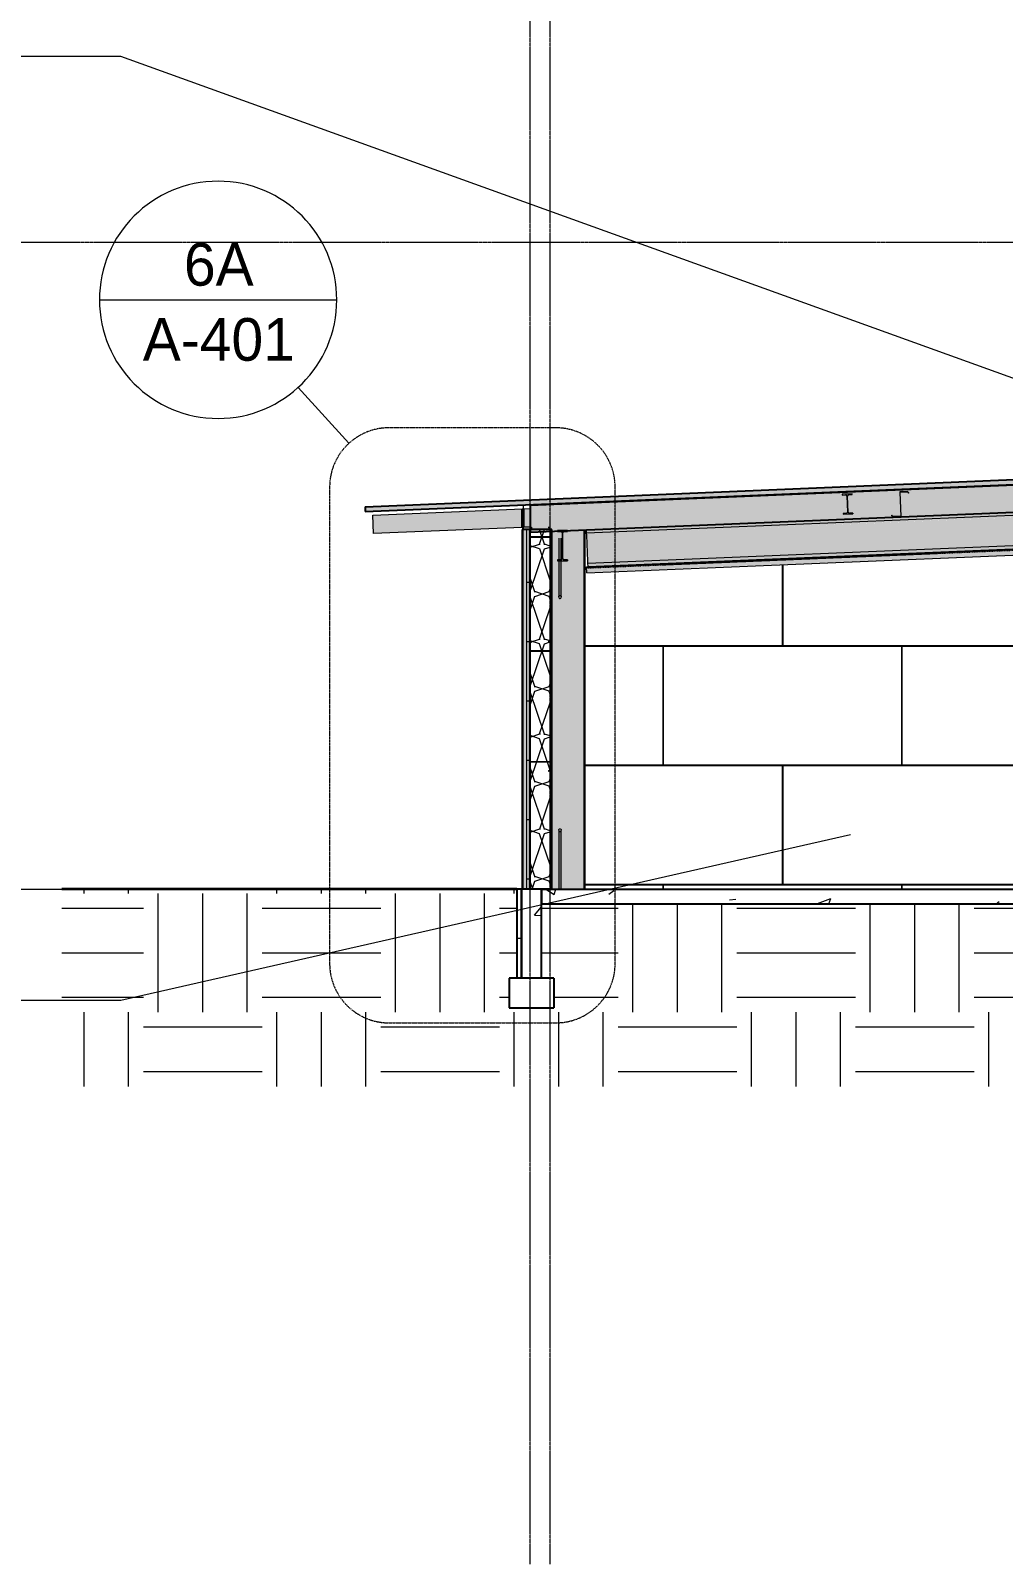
# Model space of a CAD drawing. Header units: inches. Extents: x 21380 to 98133, y -290 to 853.
# Drawn here: x 21860 to 22253, y -273 to 347 of the extents above; entities that cross this region are included whole.
import ezdxf

# ---------------------------------------------------------------- set-up
doc = ezdxf.new("R2010")
doc.units = ezdxf.units.IN
doc.header["$MEASUREMENT"] = 0
for name, pattern in [('Dash Dot 3_16_', [0.3125, 0.1875, -0.0625, 0, -0.0625]), ('Grid Line 1_2_', [0.875, 0.5, -0.125, 0.125, -0.125]), ('Hidden 1_8_', [0.1875, 0.125, -0.0625])]:
    doc.linetypes.add(name, pattern=pattern)
for name, color, linetype, lineweight in [('A-ANNO-IDEN', 131, 'Continuous', 9), ('A-ANNO-SYMB', 150, 'Continuous', 9), ('A-CLNG', 13, 'Continuous', 9), ('A-CLNG-PATT', 13, 'Continuous', 25), ('A-FLOR', 192, 'Continuous', 9), ('A-FLOR-LEVL', 51, 'Continuous', 9), ('A-FLOR-PATT', 8, 'Continuous', 25), ('A-ROOF', 132, 'Continuous', 9), ('A-WALL', 113, 'Continuous', 9), ('A-WALL-PATT', 111, 'Continuous', 25), ('C-TOPO', 7, 'Continuous', 9), ('I-WALL', 2, 'Continuous', 9), ('L-SITE-WALL', 31, 'Continuous', 9), ('S-BEAM', 12, 'Continuous', 9), ('S-COLS', 52, 'Continuous', 9), ('S-FNDN', 32, 'Continuous', 9), ('S-GRID', 1, 'Continuous', 9)]:
    doc.layers.add(name, color=color, linetype=linetype, lineweight=lineweight)
doc.styles.add('Century Gothic', font='GOTHIC.TTF', dxfattribs={"height": 17.245342})
pattern_1 = [(50, (22097.104, 100.19), (55.0854, -4.8198), [5.76, -63.36]), (355, (22097.104, 100.19), (-10.6557, 57.7685), [4.608, -50.688]), (100.451, (22101.695, 99.787), (44.4295, 52.9487), [4.895, -53.848]), (46.184, (22097.104, 115.55), (81.9644, -12.712), [8.64, -95.04]), (96.636, (22103.935, 114.49), (71.7815, 74.812), [7.343, -80.772]), (351.184, (22097.1, 115.55), (71.782, 74.812), [6.912, -76.032]), (21, (22104.784, 111.71), (45.842, -30.9215), [5.76, -63.36]), (326, (22104.784, 111.71), (18.687, 55.6915), [4.608, -50.688]), (71.451, (22108.605, 109.13), (64.529, 24.77), [4.895, -53.848]), (37.5, (22097.104, 100.189), (0.9339, 25.5668), [2.534, -47.539, 2.534, -48.922, -50.88]), (37.5, (22097.104, 100.189), (0.9339, 25.5668), [-101.53, 2.534, -48.346]), (7.5, (22097.104, 100.19), (20.204, 30.2913), [2.534, -26.803, 2.534, -46.387, -19.392]), (7.5, (22097.104, 100.19), (20.204, 30.2913), [-78.259, 2.534, -16.858]), (327.5, (22079.978, 100.19), (40.9978, -1.7324), [2.534, -16.666, 2.534, -57.37, -79.488]), (327.5, (22079.978, 100.19), (40.9978, -1.7324), [-79.104, 2.534, -76.954]), (317.5, (22072.298, 100.19), (44.7889, 7.6878), [2.534, -22.426, 2.534, -37.248, -56.448]), (317.5, (22072.298, 100.19), (44.7889, 7.6878), [-64.742, 2.534, -53.914])]
pattern_2 = [(45, (22097.104, 100.19), (-19.007, 19.007), []), (45, (22097.104, 128.99), (-19.007, 19.007), [])]
pattern_3 = [(0, (22097.104, 100.19), (48, 48), [48, -48]), (0, (22097.104, 118.19), (48, 48), [48, -48]), (0, (22097.104, 136.19), (48, 48), [48, -48]), (90, (22103.104, 142.19), (-48, 48), [48, -48]), (90, (22121.104, 142.19), (-48, 48), [48, -48]), (90, (22139.104, 142.19), (-48, 48), [48, -48])]
pattern_4 = [(0, (22097.104, 100.19), (0, 24), []), (90, (22097.104, 100.19), (-24, 1e-15), [])]
pattern_5 = [(161.57, (22098.064, 101.149), (-7.680224, -0.00098), [0, -54.643, 6.067, 0]), (18.43, (22096.144, 101.149), (-7.680224, 0.00098), [0, -54.643, 6.067, 0]), (108.43, (22098.064, 101.149), (3.838295, -19.201365), [18.211, -42.499]), (71.57, (22096.144, 101.149), (3.838295, 19.201365), [18.211, -42.499])]

# ---------------------------------------------------------------- blocks, each defined once
blk = doc.blocks.new('Struct_Xcel_Sports Complex_rvt-1-Building Section - East_West looking North')
at = {"layer": 'A-FLOR-PATT', "lineweight": 9}
h = blk.add_hatch(dxfattribs=at)
h.set_pattern_fill('FP_9', style=0, pattern_type=2)
h.set_pattern_definition(pattern_1)
h.paths.add_polyline_path([(22638.66, -6.76), (22737.3, -6.76), (22772.64, -6), (22772.64, -0.02), (22737.3, -0.76), (22638.66, -0.76), (22602.28, 0), (22066.14, 0), (22066.14, -6), (22602.28, -6)], flags=0)
at = {"layer": 'A-WALL-PATT', "lineweight": 9}
h = blk.add_hatch(dxfattribs=at)
h.set_pattern_fill('FP_9', style=0, pattern_type=2)
h.set_pattern_definition(pattern_1)
h.paths.add_polyline_path([(22058.14, -36), (22066.14, -36), (22066.14, 0), (22058.14, 0), (22058.14, -1.69)], flags=0)
at = {"layer": 'A-FLOR', "color": 250, "lineweight": 25}
for p, q in [((22066.14, 0), (22066.14, -6)), ((22066.14, 0), (22602.28, 0)), ((22066.14, -6), (22602.28, -6))]:
    blk.add_line(p, q, dxfattribs=at)
at = {"layer": 'L-SITE-WALL', "color": 250, "lineweight": 25}
for p, q in [((22058.14, 0), (22058.14, -36)), ((22066.14, 0), (22058.14, 0)), ((22066.14, -36), (22066.14, 0)), ((22066.14, -36), (22058.14, -36))]:
    blk.add_line(p, q, dxfattribs=at)
at = {"layer": 'S-FNDN', "color": 250, "lineweight": 25}
for p, q in [((22071.14, -36), (22053.14, -36)), ((22053.14, -36), (22053.14, -48)), ((22071.14, -36), (22071.14, -48)), ((22053.14, -48), (22071.14, -48))]:
    blk.add_line(p, q, dxfattribs=at)
blk = doc.blocks.new('Girt_C - 8_D-1405486-Building Section - East_West looking North')
at = {"layer": 'S-BEAM'}
h = blk.add_hatch(dxfattribs=at)
h.set_pattern_fill('FP_1', color=256, style=0, pattern_type=2)
h.set_pattern_definition(pattern_2)
h.paths.add_polyline_path([(22061.83, 96.32), (22069.45, 96.32), (22069.45, 96.43), (22061.83, 96.43)], flags=0)
h.paths.add_polyline_path([(22069.53, 96.5), (22069.64, 96.51), (22069.64, 99.82), (22069.06, 100.3), (22068.99, 100.22), (22069.53, 99.77)], flags=0)
h.paths.add_polyline_path([(22061.75, 96.5), (22061.75, 99.77), (22062.29, 100.22), (22062.21, 100.3), (22061.64, 99.82), (22061.64, 96.51)], flags=0)
at = {"layer": 'S-BEAM', "lineweight": 15}
for p, q in [((22061.64, 99.82), (22062.21, 100.3)), ((22061.64, 99.82), (22061.64, 96.51)), ((22061.75, 99.77), (22062.29, 100.22)), ((22061.75, 96.5), (22061.75, 99.77)), ((22062.29, 100.22), (22062.21, 100.3)), ((22069.06, 100.3), (22068.99, 100.22)), ((22069.53, 99.77), (22068.99, 100.22)), ((22069.64, 99.82), (22069.06, 100.3)), ((22069.53, 99.77), (22069.53, 96.5)), ((22069.64, 96.51), (22069.64, 99.82)), ((22069.45, 96.43), (22061.83, 96.43)), ((22061.83, 96.32), (22069.45, 96.32))]:
    blk.add_line(p, q, dxfattribs=at)
for centre, radius, start, end in [((22061.83, 96.51), 0.188, 180, 270), ((22061.83, 96.51), 0.0782, 182.12272, 270), ((22069.45, 96.51), 0.188, 270, 0), ((22069.45, 96.51), 0.0782, 270, 356.95764)]:
    blk.add_arc(centre, radius, start, end, dxfattribs=at)
blk = doc.blocks.new('W-Wide Flange - 1_-5_-1401438-Building Section - East_West looking North')
at = {"layer": 'S-BEAM'}
h = blk.add_hatch(color=256, dxfattribs=at)
h.paths.add_polyline_path([(22084.45, 144.09), (22597.4, 165.46), (22597.4, 166.57), (22084.4, 145.19), (22084.44, 144.24)], flags=0)
h.paths.add_polyline_path([(22602.15, 165.66), (22768.86, 172.6), (22768.82, 173.71), (22602.15, 166.74), (22602.15, 166.57)], flags=0)
h = blk.add_hatch(color=256, dxfattribs=at)
h.paths.add_polyline_path([(22084.48, 143.2), (22597.4, 164.63), (22597.4, 165.46), (22084.45, 144.06), (22084.47, 143.43)], flags=0)
h.paths.add_polyline_path([(22602.15, 164.77), (22768.9, 171.72), (22768.86, 172.6), (22602.15, 165.63), (22602.15, 164.82)], flags=0)
h = blk.add_hatch(color=256, dxfattribs=at)
h.paths.add_polyline_path([(22084.92, 132.71), (22597.4, 154.06), (22597.4, 164.57), (22084.48, 143.2), (22084.82, 135.02)], flags=0)
h.paths.add_polyline_path([(22602.15, 154.26), (22769.34, 161.22), (22768.86, 171.71), (22602.15, 164.77), (22602.15, 154.56)], flags=0)
h = blk.add_hatch(color=256, dxfattribs=at)
h.paths.add_polyline_path([(22084.96, 131.82), (22597.4, 153.22), (22597.4, 154.06), (22084.92, 132.71), (22084.96, 131.85)], flags=0)
h.paths.add_polyline_path([(22602.15, 153.37), (22769.37, 160.37), (22769.34, 161.22), (22602.15, 154.26), (22602.15, 153.38)], flags=0)
h = blk.add_hatch(color=256, dxfattribs=at)
h.paths.add_polyline_path([(22085.01, 130.46), (22597.4, 151.81), (22597.4, 153.17), (22084.96, 131.82)], flags=0)
h.paths.add_polyline_path([(22602.15, 152.01), (22769.43, 158.98), (22769.38, 160.34), (22602.15, 153.37)], flags=0)
for p, q in [((22602.15, 165.66), (22768.86, 172.6)), ((22768.82, 173.71), (22768.86, 172.6)), ((22768.86, 172.6), (22768.9, 171.72)), ((22768.9, 171.72), (22769.34, 161.22)), ((22084.45, 144.09), (22597.4, 165.46)), ((22602.15, 153.37), (22769.38, 160.34)), ((22602.15, 152.01), (22769.43, 158.98)), ((22769.34, 161.22), (22769.38, 160.34)), ((22769.38, 160.34), (22769.43, 158.98)), ((22084.96, 131.82), (22597.4, 153.17)), ((22085.01, 130.46), (22597.4, 151.81)), ((22084.45, 144.09), (22084.4, 145.19)), ((22084.48, 143.2), (22084.45, 144.09)), ((22084.92, 132.71), (22084.48, 143.2)), ((22084.96, 131.82), (22084.92, 132.71)), ((22085.01, 130.46), (22084.96, 131.82))]:
    blk.add_line(p, q, dxfattribs=at)
blk = doc.blocks.new('W-Wide Flange - W12X19-1098423-Building Section - East_West looking North')
at = {"layer": 'S-BEAM'}
h = blk.add_hatch(dxfattribs=at)
h.set_pattern_fill('FP_1', color=256, style=0, pattern_type=2)
h.set_pattern_definition(pattern_2)
h.paths.add_polyline_path([(22072.64, 132.85), (22076.65, 132.85), (22076.65, 133.2), (22072.64, 133.2)], flags=0)
h.paths.add_polyline_path([(22074.13, 133.22), (22075.02, 133.27), (22074.83, 133.46), (22074.76, 133.73), (22074.83, 144.44), (22075.02, 144.63), (22075.15, 144.68), (22074.26, 144.63), (22074.45, 144.44), (22074.52, 144.18), (22074.45, 133.46), (22074.26, 133.27)], flags=0)
h.paths.add_polyline_path([(22076.65, 144.7), (22076.65, 145.05), (22072.64, 145.05), (22072.64, 144.7), (22075.28, 144.7)], flags=0)
at = {"layer": 'S-BEAM', "lineweight": 15}
for p, q in [((22076.65, 145.05), (22072.64, 145.05)), ((22072.64, 145.05), (22072.64, 144.7)), ((22072.64, 144.7), (22074, 144.7)), ((22074.52, 144.18), (22074.52, 133.73)), ((22074.76, 133.73), (22074.76, 144.18)), ((22075.28, 144.7), (22076.65, 144.7)), ((22076.65, 144.7), (22076.65, 145.05)), ((22074, 133.2), (22072.64, 133.2)), ((22072.64, 133.2), (22072.64, 132.85)), ((22072.64, 132.85), (22076.65, 132.85)), ((22076.65, 133.2), (22075.28, 133.2)), ((22076.65, 133.2), (22076.65, 132.85))]:
    blk.add_line(p, q, dxfattribs=at)
for centre, start, end in [((22074, 144.18), 0, 90), ((22075.28, 144.18), 90, 180), ((22074, 133.73), 270, 0), ((22075.28, 133.73), 180, 270)]:
    blk.add_arc(centre, 0.525, start, end, dxfattribs=at)
blk = doc.blocks.new('Girt_C - 8_D-1405510-Building Section - East_West looking North')
at = {"layer": 'S-BEAM', "lineweight": 15}
for p, q in [((22061.64, 51.37), (22061.64, 48.05)), ((22061.75, 48.11), (22061.75, 51.37)), ((22069.45, 51.55), (22061.83, 51.55)), ((22061.83, 51.45), (22069.45, 51.45)), ((22069.53, 51.37), (22069.53, 48.11)), ((22069.64, 48.05), (22069.64, 51.37)), ((22061.64, 48.05), (22062.22, 47.57)), ((22061.75, 48.11), (22062.29, 47.66)), ((22062.22, 47.57), (22062.29, 47.66)), ((22069.53, 48.11), (22069, 47.66)), ((22069, 47.66), (22069.07, 47.57)), ((22069.64, 48.05), (22069.07, 47.57))]:
    blk.add_line(p, q, dxfattribs=at)
for centre, radius, start, end in [((22061.83, 51.37), 0.188, 90, 180), ((22061.83, 51.37), 0.0782, 90, 176.95764), ((22069.45, 51.37), 0.188, 0, 90), ((22069.45, 51.37), 0.0782, 2.12272, 90)]:
    blk.add_arc(centre, radius, start, end, dxfattribs=at)
blk = doc.blocks.new('Dimension Lumber - 5_5 x 7_5 Glulam-1403168-Building Section - East_West looking North')
at = {"layer": 'S-BEAM'}
h = blk.add_hatch(color=256, dxfattribs=at)
h.paths.add_polyline_path([(21998.21, 143.86), (22061.62, 146.5), (22061.62, 154.01), (21997.89, 151.35)], flags=0)
h.paths.add_polyline_path([(22058.95, 146.5), (22058.33, 146.5), (22058.33, 153.75), (22058.95, 153.75)], flags=0)
for p, q in [((21997.89, 151.35), (22061.62, 154.01)), ((21998.21, 143.86), (21997.89, 151.35)), ((22061.62, 146.5), (21998.21, 143.86))]:
    blk.add_line(p, q, dxfattribs=at)
blk = doc.blocks.new('W-Wide Flange - W8X15-1355454-Building Section - East_West looking North')
at = {"layer": 'S-BEAM'}
h = blk.add_hatch(dxfattribs=at)
h.set_pattern_fill('FP_1', color=256, style=0, pattern_type=2)
h.set_pattern_definition(pattern_2)
h.paths.add_polyline_path([(22188.16, 151.66), (22192.17, 151.83), (22192.16, 152.14), (22188.15, 151.98)], flags=0)
h.paths.add_polyline_path([(22189.66, 152.06), (22190.52, 152.14), (22190.33, 152.32), (22190.25, 152.56), (22190.04, 159.29), (22190.21, 159.48), (22190.33, 159.54), (22189.47, 159.45), (22189.66, 159.28), (22189.74, 159.03), (22189.95, 152.3), (22189.78, 152.11)], flags=0)
h.paths.add_polyline_path([(22187.84, 159.45), (22191.84, 159.62), (22191.83, 159.93), (22187.82, 159.76)], flags=0)
at = {"layer": 'S-BEAM', "lineweight": 15}
for p, q in [((22191.83, 159.93), (22187.82, 159.76)), ((22187.82, 159.76), (22187.84, 159.45)), ((22187.84, 159.45), (22189.22, 159.51)), ((22189.74, 159.03), (22190.01, 152.55)), ((22190.25, 152.56), (22189.98, 159.04)), ((22190.46, 159.56), (22191.84, 159.62)), ((22191.84, 159.62), (22191.83, 159.93)), ((22189.53, 152.03), (22188.15, 151.98)), ((22188.15, 151.98), (22188.16, 151.66)), ((22188.16, 151.66), (22192.17, 151.83)), ((22192.16, 152.14), (22190.77, 152.09)), ((22192.16, 152.14), (22192.17, 151.83))]:
    blk.add_line(p, q, dxfattribs=at)
for centre, radius, start, end in [((22189.24, 159.01), 0.498, 2.38594, 92.38594), ((22190.48, 159.06), 0.497, 92.38594, 182.38594), ((22189.51, 152.53), 0.498, 272.38594, 2.38594), ((22190.75, 152.58), 0.497, 182.38594, 272.38594)]:
    blk.add_arc(centre, radius, start, end, dxfattribs=at)
blk = doc.blocks.new('Girt_Z - 10_D-1390502-Building Section - East_West looking North')
at = {"layer": 'S-BEAM'}
h = blk.add_hatch(color=256, dxfattribs=at)
h.paths.add_polyline_path([(22328.2, 155.6), (22331.57, 155.75), (22331.38, 155.85), (22328.24, 155.72), (22327.77, 156.23), (22327.69, 156.16)], flags=0)
h.paths.add_polyline_path([(22331.57, 155.75), (22331.16, 165.55), (22331.05, 165.54), (22331.45, 155.93)], flags=0)
h.paths.add_polyline_path([(22334.59, 165.23), (22334.67, 165.31), (22334.17, 165.86), (22331.23, 165.74), (22331.23, 165.63), (22334.12, 165.75)], flags=0)
at = {"layer": 'S-BEAM', "lineweight": 15}
for p, q in [((22331.05, 165.54), (22331.45, 155.93)), ((22331.57, 155.75), (22331.16, 165.55)), ((22334.17, 165.86), (22331.23, 165.74)), ((22331.23, 165.63), (22334.12, 165.75)), ((22334.12, 165.75), (22334.59, 165.23)), ((22334.17, 165.86), (22334.67, 165.31)), ((22334.59, 165.23), (22334.67, 165.31)), ((22327.77, 156.23), (22327.69, 156.16)), ((22327.69, 156.16), (22328.2, 155.6)), ((22328.24, 155.72), (22327.77, 156.23)), ((22328.2, 155.6), (22331.57, 155.75)), ((22331.38, 155.85), (22328.24, 155.72))]:
    blk.add_line(p, q, dxfattribs=at)
for centre, radius, start, end in [((22331.24, 165.55), 0.187, 92.38594, 182.38594), ((22331.24, 165.55), 0.0782, 94.50866, 182.38594), ((22331.37, 155.92), 0.0782, 275.42831, 2.38594)]:
    blk.add_arc(centre, radius, start, end, dxfattribs=at)
blk = doc.blocks.new('Girt_C - 8_D-V34-Building Section - East_West looking North')
at = {"layer": 'S-BEAM'}
h = blk.add_hatch(dxfattribs=at)
h.set_pattern_fill('FP_1', color=256, style=0, pattern_type=2)
h.set_pattern_definition(pattern_2)
h.paths.add_polyline_path([(22061.83, 142.44), (22069.45, 142.44), (22069.45, 142.55), (22061.83, 142.55)], flags=0)
h.paths.add_polyline_path([(22069.53, 142.62), (22069.64, 142.63), (22069.64, 145.94), (22069.06, 146.42), (22068.99, 146.34), (22069.53, 145.89), (22069.53, 144.79)], flags=0)
h.paths.add_polyline_path([(22061.75, 142.62), (22061.75, 145.89), (22062.29, 146.34), (22062.21, 146.42), (22061.64, 145.94), (22061.64, 142.63)], flags=0)
at = {"layer": 'S-BEAM', "lineweight": 15}
for p, q in [((22061.64, 145.94), (22062.21, 146.42)), ((22061.64, 145.94), (22061.64, 142.63)), ((22061.75, 145.89), (22062.29, 146.34)), ((22061.75, 142.62), (22061.75, 145.89)), ((22062.29, 146.34), (22062.21, 146.42)), ((22069.06, 146.42), (22068.99, 146.34)), ((22069.53, 145.89), (22068.99, 146.34)), ((22069.64, 145.94), (22069.06, 146.42)), ((22069.53, 145.89), (22069.53, 142.62)), ((22069.64, 142.63), (22069.64, 145.94)), ((22069.45, 142.55), (22061.83, 142.55)), ((22061.83, 142.44), (22069.45, 142.44))]:
    blk.add_line(p, q, dxfattribs=at)
for centre, radius, start, end in [((22061.83, 142.63), 0.188, 180, 270), ((22061.83, 142.63), 0.0782, 182.12272, 270), ((22069.45, 142.63), 0.188, 270, 0), ((22069.45, 142.63), 0.0782, 270, 356.95764)]:
    blk.add_arc(centre, radius, start, end, dxfattribs=at)
blk = doc.blocks.new('Round Bar - 1_-1267021-Building Section - East_West looking North')
at = {"layer": 'S-BEAM', "lineweight": 15}
h = blk.add_hatch(color=256, dxfattribs=at)
h.paths.add_polyline_path([(22074.14, 118.21), (22074.05, 132.85), (22073.14, 132.85), (22073.19, 118.46), (22073.46, 118.74), (22073.64, 118.77), (22073.91, 118.69), (22074.03, 118.55), (22074.12, 118.33)], flags=0)
h.paths.add_polyline_path([(22073.92, 133.2), (22074.14, 133.27), (22074.07, 141.64), (22073.89, 141.89), (22073.55, 141.97), (22073.25, 141.74), (22073.14, 141.43), (22073.23, 133.2), (22073.91, 133.2)], flags=0)
at = {"layer": 'S-BEAM'}
for p, q in [((22073.14, 142.02), (22073.14, 133.2)), ((22074.14, 133.2), (22074.14, 142.02)), ((22073.14, 132.85), (22073.14, 118.21)), ((22074.14, 118.21), (22074.14, 132.85))]:
    blk.add_line(p, q, dxfattribs=at)
at = {"layer": 'S-BEAM', "lineweight": 15, "flags": 128}
for points in [[(22073.14, 118.21), (22073.19, 118.46), (22073.33, 118.66), (22073.53, 118.77), (22073.75, 118.77), (22073.95, 118.66), (22074.09, 118.46), (22074.14, 118.21)], [(22073.14, 118.21), (22073.19, 117.96), (22073.33, 117.75), (22073.53, 117.64), (22073.75, 117.64), (22073.95, 117.75), (22074.09, 117.96), (22074.14, 118.21)]]:
    blk.add_lwpolyline(points, dxfattribs=at)
blk = doc.blocks.new('Round Bar - 1_-1267063-Building Section - East_West looking North')
at = {"layer": 'S-BEAM', "lineweight": 15}
blk.add_hatch(color=256, dxfattribs=at).paths.add_polyline_path([(22073.64, 0.04), (22074.03, 0.31), (22074.14, 0.62), (22074.09, 23.59), (22073.82, 23.31), (22073.64, 23.27), (22073.38, 23.36), (22073.25, 23.5), (22073.16, 23.71), (22073.14, 23.59), (22073.21, 0.41), (22073.38, 0.16), (22073.55, 0.08)], flags=0)
at = {"layer": 'S-BEAM'}
for p, q in [((22073.14, 23.84), (22073.14, 0)), ((22074.14, 0), (22074.14, 23.84))]:
    blk.add_line(p, q, dxfattribs=at)
at = {"layer": 'S-BEAM', "lineweight": 15, "flags": 128}
for points in [[(22073.14, 23.84), (22073.19, 24.09), (22073.33, 24.29), (22073.53, 24.4), (22073.75, 24.4), (22073.95, 24.29), (22074.09, 24.09), (22074.14, 23.84)], [(22073.14, 23.84), (22073.19, 23.59), (22073.33, 23.38), (22073.53, 23.27), (22073.75, 23.27), (22073.95, 23.38), (22074.09, 23.59), (22074.14, 23.84)]]:
    blk.add_lwpolyline(points, dxfattribs=at)
blk = doc.blocks.new('L-Angle - L2-1_2X1-1_2X3_16-1401440-Building Section - East_West looking North')
at = {"layer": 'S-BEAM'}
h = blk.add_hatch(color=256, dxfattribs=at)
h.paths.add_polyline_path([(22309.89, 139.83), (22316.27, 139.91), (22458.58, 145.89), (22458.58, 146.02), (22310.77, 139.87)], flags=0)
h.paths.add_polyline_path([(22084.4, 130.25), (22286.02, 138.72), (22286.02, 138.82), (22290.19, 138.82), (22309.89, 139.71), (22309.89, 139.83), (22084.39, 130.38), (22084.4, 130.25)], flags=0)
h = blk.add_hatch(color=256, dxfattribs=at)
h.paths.add_polyline_path([(22084.41, 130.06), (22286.02, 138.53), (22286.02, 138.65), (22084.4, 130.19), (22084.4, 130.11)], flags=0)
h.paths.add_polyline_path([(22290.34, 138.82), (22294.69, 138.82), (22309.89, 139.52), (22309.89, 139.64), (22290.27, 138.82)], flags=0)
h.paths.add_polyline_path([(22317.89, 139.79), (22458.59, 145.7), (22458.58, 145.84), (22316.29, 139.83), (22317.89, 139.81)], flags=0)
h = blk.add_hatch(color=256, dxfattribs=at)
h.paths.add_polyline_path([(22084.49, 128.12), (22286.02, 136.52), (22286.02, 138.46), (22084.41, 130.06)], flags=0)
h.paths.add_polyline_path([(22294.69, 138.82), (22309.89, 138.82), (22309.89, 139.45), (22302, 139.12)], flags=0)
h.paths.add_polyline_path([(22341.23, 138.82), (22458.67, 143.71), (22458.58, 145.65), (22317.89, 139.79), (22317.89, 138.82), (22337.09, 138.82)], flags=0)
h = blk.add_hatch(color=256, dxfattribs=at)
h.paths.add_polyline_path([(22084.49, 127.94), (22286.02, 136.4), (22286.02, 136.52), (22084.49, 128.07), (22084.49, 127.94)], flags=0)
h.paths.add_polyline_path([(22341.23, 138.82), (22345.86, 138.83), (22458.68, 143.58), (22458.67, 143.71), (22345.86, 139.01)], flags=0)
for p, q in [((22314.39, 139.83), (22458.58, 145.84)), ((22345.73, 138.82), (22458.68, 143.53)), ((22345.73, 138.82), (22458.68, 143.53)), ((22458.58, 146.02), (22458.58, 145.84)), ((22458.58, 145.84), (22458.59, 145.65)), ((22458.59, 145.65), (22458.67, 143.71)), ((22458.67, 143.71), (22458.68, 143.53)), ((22084.4, 130.25), (22286.02, 138.65)), ((22290.19, 138.82), (22309.89, 139.64)), ((22084.39, 130.43), (22085.01, 130.46)), ((22084.4, 130.25), (22084.39, 130.43)), ((22084.49, 127.94), (22286.02, 136.33)), ((22084.49, 127.94), (22286.02, 136.33)), ((22084.41, 130.06), (22084.4, 130.25)), ((22084.49, 128.12), (22084.41, 130.06)), ((22084.49, 127.94), (22084.49, 128.12))]:
    blk.add_line(p, q, dxfattribs=at)
at = {"layer": 'S-BEAM', "linetype": 'Hidden 1_8_'}
for p, q in [((22317.89, 139.66), (22458.6, 145.52)), ((22084.41, 129.93), (22286.02, 138.33)), ((22297.69, 138.82), (22309.89, 139.33))]:
    blk.add_line(p, q, dxfattribs=at)
blk = doc.blocks.new('Section - Callout Head-19020-Building Section - East_West looking North')
at = {"layer": 'A-ANNO-SYMB'}
blk.add_line((22654.26, 473.8), (22750.26, 473.8), dxfattribs=at)
for start, end in [(0, 180), (180, 360)]:
    blk.add_arc((22702.26, 473.8), 48, start, end, dxfattribs=at)

msp = doc.modelspace()

# ---------------------------------------------------------------- hatches: boundary and pattern name
at = {"layer": 'A-CLNG-PATT', "lineweight": 9}
h = msp.add_hatch(dxfattribs=at)
h.set_pattern_fill('FP_4', color=256, style=0, pattern_type=2)
h.set_pattern_definition(pattern_5)
h.paths.add_polyline_path([(22061.62, 144.24), (22772.64, 173.87), (22772.64, 185), (22061.62, 155.38), (22061.62, 154.56)], flags=0)
at = {"layer": 'A-ROOF', "lineweight": 5}
msp.add_hatch(color=256, dxfattribs=at).paths.add_polyline_path([(21994.89, 152.73), (22772.64, 185.13), (22772.64, 187.13), (21994.89, 154.73)], flags=0)
at = {"layer": 'A-WALL', "lineweight": 5}
for points in [[(22058.64, 0), (22058.64, 145.5), (22058.33, 145.5), (22058.33, 0)], [(22060.14, 0), (22060.14, 145.5), (22058.64, 145.5), (22058.64, 0)], [(22061.64, 0), (22061.64, 145.5), (22061.14, 145.5), (22061.14, 0)], [(22070.39, 0), (22070.39, 145.5), (22069.64, 145.5), (22069.64, 0)]]:
    msp.add_hatch(color=256, dxfattribs=at).paths.add_polyline_path(points, flags=0)
at = {"layer": 'A-WALL-PATT', "lineweight": 9}
h = msp.add_hatch(dxfattribs=at)
h.set_pattern_fill('FP_6', color=256, style=0, pattern_type=2)
h.set_pattern_definition([(90, (23417.92, -287.75), (-193, -193), [48, -145]), (180, (23417.92, -287.75), (-2e-14, -193), [96.25, -96.75]), (270, (23321.67, -239.75), (-193, -193), [48, -145]), (180, (23417.92, -239.75), (-2e-14, -193), [96.25, -96.75]), (270, (23321.42, -239.75), (-193, -193), [48, -145]), (180, (23321.42, -239.75), (-2e-14, -193), [96.25, -96.75]), (90, (23225.17, -287.75), (-193, -193), [48, -145]), (180, (23321.42, -287.75), (-2e-14, -193), [96.25, -96.75]), (90, (23369.92, -239.5), (-193, -193), [48, -145]), (180, (23418.17, -239.5), (-2e-14, -193), [48.25, -144.75]), (180, (23418.17, -191.5), (-2e-14, -193), [48.25, -144.75]), (90, (23273.42, -239.5), (-193, -193), [48, -145]), (180, (23369.67, -239.5), (-2e-14, -193), [96.25, -96.75]), (270, (23369.67, -191.5), (-193, -193), [48, -145]), (180, (23369.67, -191.5), (-2e-14, -193), [96.25, -96.75]), (180, (23273.17, -239.5), (-2e-14, -193), [48, -145]), (270, (23273.17, -191.5), (-193, -193), [48, -145]), (180, (23273.17, -191.5), (-2e-14, -193), [48, -145]), (90, (23417.92, -191.25), (-193, -193), [48, -145]), (180, (23417.92, -191.25), (-2e-14, -193), [96.25, -96.75]), (270, (23321.67, -143.25), (-193, -193), [48, -145]), (180, (23417.92, -143.25), (-2e-14, -193), [96.25, -96.75]), (270, (23321.42, -143.25), (-193, -193), [48, -145]), (180, (23321.42, -143.25), (-2e-14, -193), [96.25, -96.75]), (270, (23225.17, -143.25), (-193, -193), [48, -145]), (180, (23321.42, -191.25), (-2e-14, -193), [96.25, -96.75]), (90, (23369.92, -143), (-193, -193), [48, -145]), (180, (23418.17, -143), (-2e-14, -193), [48.25, -144.75]), (180, (23418.17, -95), (-2e-14, -193), [48.25, -144.75]), (90, (23273.42, -143), (-193, -193), [48, -145]), (180, (23369.67, -143), (-2e-14, -193), [96.25, -96.75]), (270, (23369.67, -95), (-193, -193), [48, -145]), (180, (23369.67, -95), (-2e-14, -193), [96.25, -96.75]), (180, (23273.17, -143), (-2e-14, -193), [48, -145]), (270, (23273.17, -95), (-193, -193), [48, -145]), (180, (23273.17, -95), (-2e-14, -193), [48, -145])])
h.paths.add_polyline_path([(22083.89, 0), (22309.89, 0), (22309.89, 126.82), (22286.02, 126.82), (22286.02, 136.33), (22084.49, 127.99), (22084.41, 130.43), (22085.01, 130.46), (22084.39, 145.19), (22083.89, 145.17), (22083.89, 76.43)], flags=0)
h.paths.add_polyline_path([(22433.59, 0), (22458.52, 0), (22458.52, 126.82), (22317.89, 126.82), (22317.89, 0)], flags=0)
h.paths.add_polyline_path([(22345.73, 138.82), (22458.52, 138.82), (22458.52, 143.52), (22345.86, 138.83)], flags=0)
h.paths.add_polyline_path([(22058.77, 145.5), (22061.62, 145.5), (22061.62, 146.5), (22058.77, 146.38)], flags=0)
h.paths.add_polyline_path([(22058.77, 153.89), (22061.62, 154.01), (22061.62, 155.38), (22458.52, 171.95), (22458.52, 172.04), (22058.77, 155.39), (22058.77, 154.56)], flags=0)
h = msp.add_hatch(dxfattribs=at)
h.set_pattern_fill('FP_5', color=256, style=0, pattern_type=2)
h.set_pattern_definition(pattern_4)
h.paths.add_polyline_path([(22061.14, 0), (22061.14, 145.5), (22060.14, 145.5), (22060.14, 0)], flags=0)
h = msp.add_hatch(dxfattribs=at)
h.set_pattern_fill('FP_4', color=256, style=0, pattern_type=2)
h.set_pattern_definition(pattern_5)
h.paths.add_polyline_path([(22065.12, 0), (22069.64, 0), (22069.64, 145.5), (22061.64, 145.5), (22061.64, 0)], flags=0)
h = msp.add_hatch(dxfattribs=at)
h.set_pattern_fill('FP_5', color=256, style=0, pattern_type=2)
h.set_pattern_definition(pattern_4)
h.paths.add_polyline_path([(22058.14, -36), (22058.14, 0), (22056.14, 0), (22056.14, -36)], flags=0)
at = {"layer": 'C-TOPO'}
h = msp.add_hatch(dxfattribs=at)
h.set_pattern_fill('FP_2', color=256, style=0, pattern_type=2)
h.set_pattern_definition(pattern_3)
h.paths.add_polyline_path([(21911.24, -79.81), (21911.24, 0), (21872.11, 0), (21872.11, -79.81)], flags=0)
h = msp.add_hatch(dxfattribs=at)
h.set_pattern_fill('FP_2', color=256, style=0, pattern_type=2)
h.set_pattern_definition(pattern_3)
h.paths.add_polyline_path([(21925.12, -79.81), (21983.24, -79.81), (21983.24, 0), (21911.24, 0), (21911.24, -79.81)], flags=0)
h = msp.add_hatch(dxfattribs=at)
h.set_pattern_fill('FP_2', color=256, style=0, pattern_type=2)
h.set_pattern_definition(pattern_3)
h.paths.add_polyline_path([(22772.64, -79.81), (22772.64, -79.81), (22772.64, -48), (22768.39, -48), (22768.39, -36), (22772.64, -36), (22772.64, -6.02), (22737.3, -6.76), (22637.92, -6.74), (22602.28, -6), (22066.14, -6), (22066.14, -36), (22071.14, -36), (22071.14, -48), (22053.14, -48), (22053.14, -36), (22056.14, -36), (22056.14, 0), (21983.24, 0), (21983.24, -79.81), (22746.21, -79.81)], flags=0)
h.paths.add_polyline_path([(22714.34, -0.74), (22738.03, -0.74), (22772.64, 0), (22602.28, 0), (22638.66, -0.74)], flags=0)
at = {"layer": 'I-WALL', "lineweight": 5}
msp.add_hatch(color=256, dxfattribs=at).paths.add_polyline_path([(22058.95, 146.5), (22058.95, 153.75), (22058.33, 153.75), (22058.33, 146.5)], flags=0)
at = {"layer": 'S-COLS', "lineweight": 5}
for points in [[(22070.58, 0), (22070.77, 0), (22070.77, 144.62), (22070.39, 144.61), (22070.42, 0)], [(22082.9, 0), (22083.46, 0), (22083.42, 145.15), (22082.77, 145.12), (22082.77, 0), (22082.89, 0)], [(22083.46, 0), (22083.89, 0), (22083.89, 145.17), (22083.46, 145.15), (22083.46, 76.43)]]:
    msp.add_hatch(color=256, dxfattribs=at).paths.add_polyline_path(points, flags=0)
h = msp.add_hatch(color=256, dxfattribs=at)
h.paths.add_polyline_path([(22073.92, 0), (22082.77, 0), (22082.77, 145.12), (22076.65, 144.79), (22076.65, 144.7), (22070.77, 144.62), (22070.77, 0), (22073.92, 0)], flags=0)
h.paths.add_polyline_path([(22073.64, 0.04), (22073.25, 0.31), (22073.14, 0.78), (22073.21, 24.12), (22073.43, 24.32), (22073.85, 24.35), (22074.03, 24.18), (22074.12, 23.96), (22074.14, 23.57), (22074.07, 0.41), (22073.89, 0.16), (22073.73, 0.08)], flags=0)
h.paths.add_polyline_path([(22073.73, 23.27), (22073.43, 23.36), (22073.64, 23.27)], flags=0)
h.paths.add_polyline_path([(22073.75, 117.64), (22073.26, 117.85), (22073.16, 118.08), (22073.14, 118.46), (22073.14, 132.85), (22072.64, 132.85), (22072.64, 133.2), (22073.14, 133.2), (22073.21, 141.64), (22073.37, 141.88), (22073.64, 142.01), (22074.03, 141.74), (22074.14, 141.27), (22074.14, 133.22), (22074.37, 133.36), (22074.5, 133.59), (22074.52, 133.73), (22074.45, 144.44), (22074.24, 144.64), (22074.26, 144.68), (22075.02, 144.63), (22074.83, 144.44), (22074.76, 144.18), (22074.83, 133.46), (22075.04, 133.26), (22075.02, 133.22), (22076.65, 133.2), (22076.65, 132.85), (22074.14, 132.85), (22074.07, 117.92), (22073.82, 117.68)], flags=0)

# ---------------------------------------------------------------- linework, layer by layer
at = {"layer": 'A-ANNO-IDEN', "color": 153}
for p, q in [((21896.08, 336.89), (21842.66, 336.89)), ((22508.48, 115.78), (21896.08, 336.89)), ((22191.17, 21.98), (21896.08, -45.1)), ((21896.08, -45.1), (21842.66, -45.1))]:
    msp.add_line(p, q, dxfattribs=at)
at = {"layer": 'A-ANNO-SYMB'}
msp.add_line((21988.3, 180.37), (21967.72, 202.94), dxfattribs=at)
at = {"layer": 'A-ANNO-SYMB', "linetype": 'Dash Dot 3_16_'}
for p, q in [((22071.97, 186.64), (22004.47, 186.64)), ((21980.47, 162.64), (21980.47, -30.1)), ((22095.97, -30.1), (22095.97, 162.64)), ((22004.47, -54.1), (22071.97, -54.1))]:
    msp.add_line(p, q, dxfattribs=at)
for centre, start, end in [((22004.47, 162.64), 90, 180), ((22071.97, 162.64), 0, 90), ((22004.47, -30.1), 180, 270), ((22071.97, -30.1), 270, 0)]:
    msp.add_arc(centre, 24, start, end, dxfattribs=at)
at = {"layer": 'A-CLNG', "lineweight": 25}
for p, q in [((22061.62, 155.38), (22780.64, 185.34)), ((22597.4, 166.57), (22061.62, 144.24)), ((22061.62, 155.38), (22061.62, 144.24))]:
    msp.add_line(p, q, dxfattribs=at)
at = {"layer": 'A-FLOR-LEVL', "linetype": 'Grid Line 1_2_'}
for p, q in [((21678.64, 261.75), (26557.32, 261.75)), ((21678.64, 0), (26557.32, 0))]:
    msp.add_line(p, q, dxfattribs=at)
at = {"layer": 'A-ROOF', "lineweight": 25}
for p, q in [((21994.89, 154.73), (22779.95, 187.44)), ((21994.89, 152.73), (22779.95, 185.44)), ((21994.89, 154.73), (21994.89, 152.73))]:
    msp.add_line(p, q, dxfattribs=at)
at = {"layer": 'A-WALL'}
for p, q in [((22058.77, 155.39), (22058.77, 153.89)), ((22058.64, 145.5), (22058.64, 0)), ((22058.77, 146.38), (22058.77, 145.5)), ((22060.14, 145.5), (22060.14, 0)), ((22061.14, 145.5), (22061.14, 0)), ((22061.64, 145.5), (22061.64, 0)), ((22069.64, 145.5), (22069.64, 0))]:
    msp.add_line(p, q, dxfattribs=at)
at = {"layer": 'A-WALL', "lineweight": 25}
for p, q in [((22058.33, 145.5), (22058.33, 0)), ((22070.39, 145.5), (22058.33, 145.5)), ((22070.39, 0), (22070.39, 145.5)), ((22070.39, 0), (22058.33, 0))]:
    msp.add_line(p, q, dxfattribs=at)
at = {"layer": 'C-TOPO', "lineweight": 35}
for p, q in [((21911.24, 0), (21872.11, 0)), ((21952.68, 0), (21911.24, 0)), ((21983.24, 0), (21952.68, 0)), ((22056.14, 0), (21983.24, 0))]:
    msp.add_line(p, q, dxfattribs=at)
at = {"layer": 'C-TOPO'}
for p, q in [((21872.11, 0), (21911.24, 0)), ((21952.68, 0), (21911.24, 0)), ((21983.24, 0), (21952.68, 0)), ((22056.14, 0), (21983.24, 0))]:
    msp.add_line(p, q, dxfattribs=at)
at = {"layer": 'I-WALL', "lineweight": 25}
for p, q in [((22058.33, 146.5), (22058.33, 153.75)), ((22058.33, 153.75), (22058.95, 153.75)), ((22058.95, 153.75), (22058.95, 146.5)), ((22058.33, 146.5), (22058.95, 146.5))]:
    msp.add_line(p, q, dxfattribs=at)
at = {"layer": 'L-SITE-WALL', "lineweight": 25}
for p, q in [((22056.14, 0), (22056.14, -36)), ((22058.14, 0), (22056.14, 0)), ((22058.14, -36), (22058.14, 0)), ((22058.14, -36), (22056.14, -36))]:
    msp.add_line(p, q, dxfattribs=at)
at = {"layer": 'S-COLS'}
for p, q in [((22083.46, 0), (22083.46, 145.15)), ((22083.89, 0), (22083.89, 145.17))]:
    msp.add_line(p, q, dxfattribs=at)
at = {"layer": 'S-GRID', "linetype": 'Grid Line 1_2_'}
for p, q in [((22061.64, -273.16), (22061.64, 671.89)), ((22069.64, -273.16), (22069.64, 671.89))]:
    msp.add_line(p, q, dxfattribs=at)

# ---------------------------------------------------------------- block references
at = {"lineweight": 5}
msp.add_blockref('Struct_Xcel_Sports Complex_rvt-1-Building Section - East_West looking North', (0, 0), dxfattribs=at)
at = {"layer": 'A-ANNO-SYMB'}
msp.add_blockref('Section - Callout Head-19020-Building Section - East_West looking North', (-766.89, -235.39), dxfattribs=at)
at = {"layer": 'S-BEAM'}
for name, p in [('W-Wide Flange - 1_-5_-1401438-Building Section - East_West looking North', (0, 0)), ('W-Wide Flange - W8X15-1355454-Building Section - East_West looking North', (0, 0)), ('Girt_Z - 10_D-1390502-Building Section - East_West looking North', (-119.9, -5)), ('Dimension Lumber - 5_5 x 7_5 Glulam-1403168-Building Section - East_West looking North', (0, 0)), ('Girt_C - 8_D-V34-Building Section - East_West looking North', (0, 0)), ('W-Wide Flange - W12X19-1098423-Building Section - East_West looking North', (0, 0)), ('L-Angle - L2-1_2X1-1_2X3_16-1401440-Building Section - East_West looking North', (0, 0)), ('Girt_C - 8_D-1405486-Building Section - East_West looking North', (0, 0)), ('Girt_C - 8_D-1405510-Building Section - East_West looking North', (0, 0))]:
    msp.add_blockref(name, p, dxfattribs=at)
at = {"layer": 'S-BEAM', "lineweight": 15}
for name in ['Round Bar - 1_-1267021-Building Section - East_West looking North', 'Round Bar - 1_-1267063-Building Section - East_West looking North']:
    msp.add_blockref(name, (0, 0), dxfattribs=at)

# ---------------------------------------------------------------- texts
at = {"layer": 'A-ANNO-SYMB', "char_height": 17.245, "attachment_point": 2, "line_spacing_factor": 0.984117, "style": 'Century Gothic'}
for s, insert, width in [('6A', (21935.65, 261.39), 36.936), ('A-401', (21935.65, 231.01), 77.76)]:
    msp.add_mtext(s, dxfattribs=dict(at, insert=insert, width=width))

doc.saveas('drawing.dxf')
